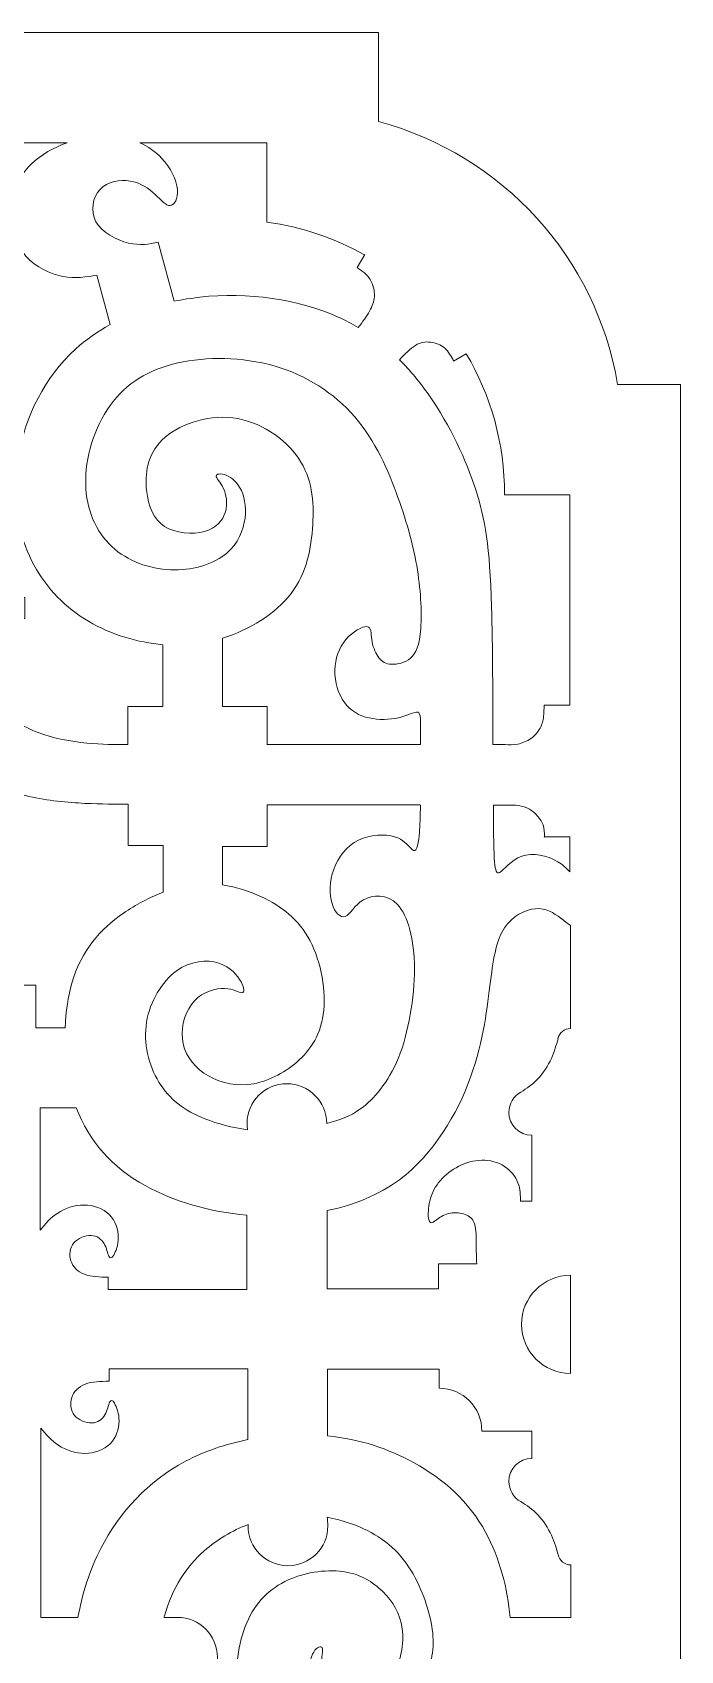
# Model space of a CAD drawing. Header units: centimetres. Extents: x -9.9 to 31.1, y -6.7 to 14.3.
# Drawn here: x 16.05 to 18.46, y -0.71 to 5.3 of the extents above; entities that cross this region are included whole.
import ezdxf

# ---------------------------------------------------------------- set-up
doc = ezdxf.new("R2010")
doc.units = ezdxf.units.CM
doc.header["$MEASUREMENT"] = 0
doc.layers.add('Layer 1', color=7, linetype='Continuous')

msp = doc.modelspace()

# ---------------------------------------------------------------- linework, layer by layer
at = {"layer": 'Layer 1', "lineweight": 9}
for points, knots in [([(14.488, -5.241), (14.488, -5.241), (11.988, -5.241), (11.988, -5.241), (11.988, -5.241), (11.988, -5.241), (11.988, 3.991), (11.988, 3.991), (11.988, 3.991), (11.988, 3.991), (12.222, 3.991), (12.222, 3.991), (12.222, 3.991), (12.302, 4.462), (12.648, 4.843), (13.11, 4.967), (13.11, 4.967), (13.11, 4.967), (13.11, 5.298), (13.11, 5.298), (13.11, 5.298), (13.11, 5.298), (15.224, 5.298), (15.224, 5.298), (15.224, 5.298), (15.224, 5.298), (17.338, 5.298), (17.338, 5.298), (17.338, 5.298), (17.338, 5.298), (17.338, 4.967), (17.338, 4.967), (17.338, 4.967), (17.8, 4.843), (18.147, 4.461), (18.226, 3.991), (18.226, 3.991), (18.226, 3.991), (18.46, 3.991), (18.46, 3.991), (18.46, 3.991), (18.46, 3.991), (18.46, -5.241), (18.46, -5.241), (18.46, -5.241), (18.46, -5.241), (15.96, -5.241), (15.96, -5.241), (15.96, -5.241), (15.96, -4.978), (15.82, -4.736), (15.592, -4.604), (15.592, -4.604), (15.478, -4.538), (15.351, -4.506), (15.224, -4.506), (15.224, -4.506), (15.097, -4.506), (14.97, -4.539), (14.856, -4.604), (14.856, -4.604), (14.628, -4.735), (14.488, -4.978), (14.488, -5.241)], [0, 0, 0, 0, 0.0588235, 0.0588235, 0.0588235, 0.0588235, 0.1176471, 0.1176471, 0.1176471, 0.1176471, 0.1764706, 0.1764706, 0.1764706, 0.1764706, 0.2352941, 0.2352941, 0.2352941, 0.2352941, 0.2941176, 0.2941176, 0.2941176, 0.2941176, 0.3529412, 0.3529412, 0.3529412, 0.3529412, 0.4117647, 0.4117647, 0.4117647, 0.4117647, 0.4705882, 0.4705882, 0.4705882, 0.4705882, 0.5294118, 0.5294118, 0.5294118, 0.5294118, 0.5882353, 0.5882353, 0.5882353, 0.5882353, 0.6470588, 0.6470588, 0.6470588, 0.6470588, 0.7058824, 0.7058824, 0.7058824, 0.7058824, 0.7647059, 0.7647059, 0.7647059, 0.7647059, 0.8235294, 0.8235294, 0.8235294, 0.8235294, 0.8823529, 0.8823529, 0.8823529, 0.8823529, 1, 1, 1, 1]), ([(15.991, 3.63), (15.991, 3.63), (15.763, 3.63), (15.763, 3.63), (15.763, 3.63), (15.738, 3.553), (15.666, 3.498), (15.58, 3.498), (15.58, 3.498), (15.58, 3.498), (15.58, 3.429), (15.58, 3.429), (15.58, 3.429), (15.58, 3.429), (15.325, 3.429), (15.325, 3.429), (15.325, 3.429), (15.325, 3.429), (15.325, 3.316), (15.325, 3.316), (15.325, 3.316), (15.325, 3.316), (15.633, 3.316), (15.633, 3.316), (15.633, 3.316), (15.633, 3.316), (15.633, 3.246), (15.633, 3.246), (15.633, 3.246), (15.633, 3.246), (15.84, 3.246), (15.84, 3.246), (15.84, 3.246), (15.84, 3.246), (15.84, 3.2), (15.84, 3.2), (15.84, 3.2), (15.84, 3.2), (16.025, 3.2), (16.025, 3.2), (16.025, 3.2), (16.025, 3.2), (16.025, 3.122), (16.025, 3.122), (16.025, 3.122), (15.952, 3.124), (15.878, 3.126), (15.842, 3.092), (15.842, 3.092), (15.806, 3.058), (15.807, 2.989), (15.826, 2.932), (15.826, 2.932), (15.844, 2.875), (15.88, 2.829), (15.923, 2.791), (15.923, 2.791), (15.966, 2.753), (16.016, 2.721), (16.074, 2.699), (16.074, 2.699), (16.132, 2.677), (16.198, 2.665), (16.255, 2.66), (16.255, 2.66), (16.312, 2.654), (16.36, 2.654), (16.407, 2.654), (16.407, 2.654), (16.407, 2.654), (16.407, 2.796), (16.407, 2.796), (16.407, 2.796), (16.407, 2.796), (16.537, 2.796), (16.537, 2.796), (16.537, 2.796), (16.537, 2.796), (16.537, 3.025), (16.537, 3.025), (16.537, 3.025), (16.514, 3.027), (16.491, 3.03), (16.468, 3.035), (16.468, 3.035), (16.372, 3.053), (16.278, 3.093), (16.201, 3.153), (16.201, 3.153), (16.124, 3.213), (16.064, 3.293), (16.027, 3.391), (16.027, 3.391), (15.99, 3.489), (15.977, 3.606), (16.003, 3.738), (16.003, 3.738), (16.029, 3.87), (16.096, 4.016), (16.214, 4.123), (16.214, 4.123), (16.252, 4.157), (16.295, 4.187), (16.342, 4.213), (16.342, 4.213), (16.342, 4.213), (16.293, 4.397), (16.293, 4.397), (16.293, 4.397), (16.253, 4.39), (16.213, 4.383), (16.166, 4.392), (16.166, 4.392), (16.119, 4.401), (16.067, 4.425), (16.029, 4.467), (16.029, 4.467), (15.991, 4.51), (15.969, 4.571), (15.971, 4.634), (15.971, 4.634), (15.973, 4.697), (16, 4.761), (16.049, 4.809), (16.049, 4.809), (16.085, 4.844), (16.134, 4.871), (16.182, 4.888), (16.182, 4.888), (16.182, 4.888), (15.221, 4.888), (15.221, 4.888), (15.221, 4.888), (15.221, 4.888), (14.26, 4.888), (14.26, 4.888), (14.26, 4.888), (14.309, 4.87), (14.357, 4.844), (14.393, 4.809), (14.393, 4.809), (14.443, 4.761), (14.469, 4.697), (14.471, 4.634), (14.471, 4.634), (14.473, 4.571), (14.451, 4.51), (14.413, 4.467), (14.413, 4.467), (14.375, 4.424), (14.322, 4.4), (14.276, 4.392), (14.276, 4.392), (14.229, 4.383), (14.189, 4.39), (14.149, 4.397), (14.149, 4.397), (14.149, 4.397), (14.1, 4.213), (14.1, 4.213), (14.1, 4.213), (14.147, 4.187), (14.19, 4.157), (14.228, 4.123), (14.228, 4.123), (14.346, 4.016), (14.412, 3.87), (14.439, 3.738), (14.439, 3.738), (14.465, 3.606), (14.452, 3.489), (14.415, 3.391), (14.415, 3.391), (14.378, 3.292), (14.318, 3.212), (14.241, 3.153), (14.241, 3.153), (14.164, 3.093), (14.07, 3.054), (13.974, 3.035), (13.974, 3.035), (13.951, 3.031), (13.928, 3.027), (13.905, 3.025), (13.905, 3.025), (13.905, 3.025), (13.905, 2.796), (13.905, 2.796), (13.905, 2.796), (13.905, 2.796), (14.035, 2.796), (14.035, 2.796), (14.035, 2.796), (14.035, 2.796), (14.035, 2.654), (14.035, 2.654), (14.035, 2.654), (14.083, 2.654), (14.131, 2.654), (14.187, 2.66), (14.187, 2.66), (14.244, 2.666), (14.31, 2.678), (14.368, 2.699), (14.368, 2.699), (14.426, 2.721), (14.476, 2.752), (14.519, 2.791), (14.519, 2.791), (14.562, 2.829), (14.598, 2.875), (14.616, 2.932), (14.616, 2.932), (14.634, 2.989), (14.636, 3.058), (14.6, 3.092), (14.6, 3.092), (14.564, 3.126), (14.491, 3.124), (14.417, 3.122), (14.417, 3.122), (14.417, 3.122), (14.417, 3.2), (14.417, 3.2), (14.417, 3.2), (14.417, 3.2), (14.602, 3.2), (14.602, 3.2), (14.602, 3.2), (14.602, 3.2), (14.602, 3.246), (14.602, 3.246), (14.602, 3.246), (14.602, 3.246), (14.809, 3.246), (14.809, 3.246), (14.809, 3.246), (14.809, 3.246), (14.809, 3.316), (14.809, 3.316), (14.809, 3.316), (14.809, 3.316), (15.117, 3.316), (15.117, 3.316), (15.117, 3.316), (15.117, 3.316), (15.117, 3.429), (15.117, 3.429), (15.117, 3.429), (15.117, 3.429), (14.862, 3.429), (14.862, 3.429), (14.862, 3.429), (14.862, 3.429), (14.862, 3.498), (14.862, 3.498), (14.862, 3.498), (14.777, 3.498), (14.705, 3.553), (14.679, 3.63), (14.679, 3.63), (14.679, 3.63), (14.451, 3.63), (14.451, 3.63)], [0, 0, 0, 0, 0.0149254, 0.0149254, 0.0149254, 0.0149254, 0.0298507, 0.0298507, 0.0298507, 0.0298507, 0.0447761, 0.0447761, 0.0447761, 0.0447761, 0.0597015, 0.0597015, 0.0597015, 0.0597015, 0.0746269, 0.0746269, 0.0746269, 0.0746269, 0.0895522, 0.0895522, 0.0895522, 0.0895522, 0.1044776, 0.1044776, 0.1044776, 0.1044776, 0.119403, 0.119403, 0.119403, 0.119403, 0.1343284, 0.1343284, 0.1343284, 0.1343284, 0.1492537, 0.1492537, 0.1492537, 0.1492537, 0.1641791, 0.1641791, 0.1641791, 0.1641791, 0.1791045, 0.1791045, 0.1791045, 0.1791045, 0.1940299, 0.1940299, 0.1940299, 0.1940299, 0.2089552, 0.2089552, 0.2089552, 0.2089552, 0.2238806, 0.2238806, 0.2238806, 0.2238806, 0.238806, 0.238806, 0.238806, 0.238806, 0.2537313, 0.2537313, 0.2537313, 0.2537313, 0.2686567, 0.2686567, 0.2686567, 0.2686567, 0.2835821, 0.2835821, 0.2835821, 0.2835821, 0.2985075, 0.2985075, 0.2985075, 0.2985075, 0.3134328, 0.3134328, 0.3134328, 0.3134328, 0.3283582, 0.3283582, 0.3283582, 0.3283582, 0.3432836, 0.3432836, 0.3432836, 0.3432836, 0.358209, 0.358209, 0.358209, 0.358209, 0.3731343, 0.3731343, 0.3731343, 0.3731343, 0.3880597, 0.3880597, 0.3880597, 0.3880597, 0.4029851, 0.4029851, 0.4029851, 0.4029851, 0.4179104, 0.4179104, 0.4179104, 0.4179104, 0.4328358, 0.4328358, 0.4328358, 0.4328358, 0.4477612, 0.4477612, 0.4477612, 0.4477612, 0.4626866, 0.4626866, 0.4626866, 0.4626866, 0.4776119, 0.4776119, 0.4776119, 0.4776119, 0.4925373, 0.4925373, 0.4925373, 0.4925373, 0.5074627, 0.5074627, 0.5074627, 0.5074627, 0.5223881, 0.5223881, 0.5223881, 0.5223881, 0.5373134, 0.5373134, 0.5373134, 0.5373134, 0.5522388, 0.5522388, 0.5522388, 0.5522388, 0.5671642, 0.5671642, 0.5671642, 0.5671642, 0.5820896, 0.5820896, 0.5820896, 0.5820896, 0.5970149, 0.5970149, 0.5970149, 0.5970149, 0.6119403, 0.6119403, 0.6119403, 0.6119403, 0.6268657, 0.6268657, 0.6268657, 0.6268657, 0.641791, 0.641791, 0.641791, 0.641791, 0.6567164, 0.6567164, 0.6567164, 0.6567164, 0.6716418, 0.6716418, 0.6716418, 0.6716418, 0.6865672, 0.6865672, 0.6865672, 0.6865672, 0.7014925, 0.7014925, 0.7014925, 0.7014925, 0.7164179, 0.7164179, 0.7164179, 0.7164179, 0.7313433, 0.7313433, 0.7313433, 0.7313433, 0.7462687, 0.7462687, 0.7462687, 0.7462687, 0.761194, 0.761194, 0.761194, 0.761194, 0.7761194, 0.7761194, 0.7761194, 0.7761194, 0.7910448, 0.7910448, 0.7910448, 0.7910448, 0.8059701, 0.8059701, 0.8059701, 0.8059701, 0.8208955, 0.8208955, 0.8208955, 0.8208955, 0.8358209, 0.8358209, 0.8358209, 0.8358209, 0.8507463, 0.8507463, 0.8507463, 0.8507463, 0.8656716, 0.8656716, 0.8656716, 0.8656716, 0.880597, 0.880597, 0.880597, 0.880597, 0.8955224, 0.8955224, 0.8955224, 0.8955224, 0.9104478, 0.9104478, 0.9104478, 0.9104478, 0.9253731, 0.9253731, 0.9253731, 0.9253731, 0.9402985, 0.9402985, 0.9402985, 0.9402985, 0.9552239, 0.9552239, 0.9552239, 0.9552239, 0.9701493, 0.9701493, 0.9701493, 0.9701493, 1, 1, 1, 1]), ([(17.287, 4.473), (17.287, 4.473), (17.259, 4.425), (17.259, 4.425), (17.259, 4.425), (17.277, 4.413), (17.296, 4.4), (17.307, 4.381), (17.307, 4.381), (17.319, 4.362), (17.324, 4.338), (17.323, 4.318), (17.323, 4.318), (17.322, 4.298), (17.316, 4.282), (17.305, 4.263), (17.305, 4.263), (17.294, 4.244), (17.279, 4.223), (17.263, 4.202), (17.263, 4.202), (17.24, 4.216), (17.215, 4.229), (17.189, 4.241), (17.189, 4.241), (17.042, 4.307), (16.853, 4.335), (16.675, 4.315), (16.675, 4.315), (16.643, 4.311), (16.61, 4.306), (16.579, 4.3), (16.579, 4.3), (16.579, 4.3), (16.52, 4.519), (16.52, 4.519), (16.52, 4.519), (16.487, 4.512), (16.454, 4.506), (16.41, 4.516), (16.41, 4.516), (16.366, 4.527), (16.311, 4.555), (16.289, 4.595), (16.289, 4.595), (16.267, 4.635), (16.277, 4.686), (16.305, 4.715), (16.305, 4.715), (16.333, 4.745), (16.378, 4.753), (16.416, 4.746), (16.416, 4.746), (16.454, 4.74), (16.485, 4.719), (16.508, 4.697), (16.508, 4.697), (16.532, 4.676), (16.548, 4.654), (16.564, 4.655), (16.564, 4.655), (16.58, 4.656), (16.595, 4.68), (16.592, 4.715), (16.592, 4.715), (16.589, 4.75), (16.566, 4.795), (16.533, 4.831), (16.533, 4.831), (16.511, 4.855), (16.483, 4.874), (16.452, 4.888), (16.452, 4.888), (16.452, 4.888), (16.924, 4.888), (16.924, 4.888), (16.924, 4.888), (16.924, 4.888), (16.924, 4.594), (16.924, 4.594), (16.924, 4.594), (17.055, 4.576), (17.177, 4.533), (17.286, 4.472), (17.286, 4.472), (17.286, 4.472), (17.287, 4.473), (17.287, 4.473)], [0, 0, 0, 0, 0.0434783, 0.0434783, 0.0434783, 0.0434783, 0.0869565, 0.0869565, 0.0869565, 0.0869565, 0.1304348, 0.1304348, 0.1304348, 0.1304348, 0.173913, 0.173913, 0.173913, 0.173913, 0.2173913, 0.2173913, 0.2173913, 0.2173913, 0.2608696, 0.2608696, 0.2608696, 0.2608696, 0.3043478, 0.3043478, 0.3043478, 0.3043478, 0.3478261, 0.3478261, 0.3478261, 0.3478261, 0.3913043, 0.3913043, 0.3913043, 0.3913043, 0.4347826, 0.4347826, 0.4347826, 0.4347826, 0.4782609, 0.4782609, 0.4782609, 0.4782609, 0.5217391, 0.5217391, 0.5217391, 0.5217391, 0.5652174, 0.5652174, 0.5652174, 0.5652174, 0.6086957, 0.6086957, 0.6086957, 0.6086957, 0.6521739, 0.6521739, 0.6521739, 0.6521739, 0.6956522, 0.6956522, 0.6956522, 0.6956522, 0.7391304, 0.7391304, 0.7391304, 0.7391304, 0.7826087, 0.7826087, 0.7826087, 0.7826087, 0.826087, 0.826087, 0.826087, 0.826087, 0.8695652, 0.8695652, 0.8695652, 0.8695652, 0.9130435, 0.9130435, 0.9130435, 0.9130435, 1, 1, 1, 1]), ([(18.048, 3.581), (18.048, 3.581), (18.048, 2.801), (18.048, 2.801), (18.048, 2.801), (18.048, 2.801), (17.953, 2.801), (17.953, 2.801), (17.953, 2.801), (17.953, 2.787), (17.952, 2.772), (17.951, 2.758), (17.951, 2.758), (17.949, 2.744), (17.946, 2.729), (17.938, 2.715), (17.938, 2.715), (17.93, 2.701), (17.919, 2.687), (17.904, 2.677), (17.904, 2.677), (17.889, 2.667), (17.872, 2.659), (17.855, 2.656), (17.855, 2.656), (17.839, 2.653), (17.823, 2.653), (17.808, 2.654), (17.808, 2.654), (17.808, 2.654), (17.763, 2.654), (17.763, 2.654), (17.763, 2.654), (17.763, 2.827), (17.762, 3.022), (17.758, 3.165), (17.758, 3.165), (17.751, 3.393), (17.735, 3.49), (17.699, 3.6), (17.699, 3.6), (17.663, 3.711), (17.606, 3.836), (17.525, 3.952), (17.525, 3.952), (17.493, 3.998), (17.457, 4.042), (17.416, 4.083), (17.416, 4.083), (17.436, 4.103), (17.456, 4.124), (17.475, 4.136), (17.475, 4.136), (17.494, 4.148), (17.512, 4.15), (17.531, 4.148), (17.531, 4.148), (17.55, 4.146), (17.57, 4.138), (17.584, 4.126), (17.584, 4.126), (17.598, 4.113), (17.608, 4.096), (17.617, 4.078), (17.617, 4.078), (17.617, 4.078), (17.664, 4.105), (17.664, 4.105), (17.664, 4.105), (17.755, 3.951), (17.807, 3.772), (17.806, 3.581), (17.806, 3.581), (17.806, 3.581), (18.049, 3.581), (18.049, 3.581), (18.049, 3.581), (18.049, 3.581), (18.048, 3.581), (18.048, 3.581)], [0, 0, 0, 0, 0.047619, 0.047619, 0.047619, 0.047619, 0.0952381, 0.0952381, 0.0952381, 0.0952381, 0.1428571, 0.1428571, 0.1428571, 0.1428571, 0.1904762, 0.1904762, 0.1904762, 0.1904762, 0.2380952, 0.2380952, 0.2380952, 0.2380952, 0.2857143, 0.2857143, 0.2857143, 0.2857143, 0.3333333, 0.3333333, 0.3333333, 0.3333333, 0.3809524, 0.3809524, 0.3809524, 0.3809524, 0.4285714, 0.4285714, 0.4285714, 0.4285714, 0.4761905, 0.4761905, 0.4761905, 0.4761905, 0.5238095, 0.5238095, 0.5238095, 0.5238095, 0.5714286, 0.5714286, 0.5714286, 0.5714286, 0.6190476, 0.6190476, 0.6190476, 0.6190476, 0.6666667, 0.6666667, 0.6666667, 0.6666667, 0.7142857, 0.7142857, 0.7142857, 0.7142857, 0.7619048, 0.7619048, 0.7619048, 0.7619048, 0.8095238, 0.8095238, 0.8095238, 0.8095238, 0.8571429, 0.8571429, 0.8571429, 0.8571429, 0.9047619, 0.9047619, 0.9047619, 0.9047619, 1, 1, 1, 1]), ([(16.925, 2.654), (16.925, 2.654), (16.925, 2.796), (16.925, 2.796), (16.925, 2.796), (16.925, 2.796), (16.759, 2.796), (16.759, 2.796), (16.759, 2.796), (16.759, 2.796), (16.759, 3.049), (16.759, 3.049), (16.759, 3.049), (16.858, 3.08), (16.956, 3.139), (17.014, 3.215), (17.014, 3.215), (17.072, 3.291), (17.089, 3.383), (17.094, 3.471), (17.094, 3.471), (17.099, 3.559), (17.092, 3.643), (17.041, 3.717), (17.041, 3.717), (16.991, 3.791), (16.897, 3.855), (16.797, 3.867), (16.797, 3.867), (16.697, 3.879), (16.591, 3.84), (16.535, 3.785), (16.535, 3.785), (16.478, 3.73), (16.471, 3.658), (16.477, 3.598), (16.477, 3.598), (16.483, 3.538), (16.503, 3.49), (16.544, 3.464), (16.544, 3.464), (16.585, 3.438), (16.648, 3.433), (16.692, 3.445), (16.692, 3.445), (16.736, 3.457), (16.76, 3.487), (16.77, 3.518), (16.77, 3.518), (16.779, 3.549), (16.773, 3.583), (16.762, 3.606), (16.762, 3.606), (16.751, 3.629), (16.735, 3.643), (16.735, 3.651), (16.735, 3.651), (16.736, 3.659), (16.753, 3.662), (16.773, 3.654), (16.773, 3.654), (16.793, 3.646), (16.815, 3.627), (16.829, 3.597), (16.829, 3.597), (16.843, 3.566), (16.849, 3.523), (16.84, 3.478), (16.84, 3.478), (16.831, 3.432), (16.806, 3.384), (16.756, 3.351), (16.756, 3.351), (16.706, 3.317), (16.629, 3.297), (16.551, 3.304), (16.551, 3.304), (16.473, 3.31), (16.393, 3.342), (16.337, 3.4), (16.337, 3.4), (16.281, 3.458), (16.249, 3.542), (16.251, 3.639), (16.251, 3.639), (16.253, 3.737), (16.29, 3.849), (16.353, 3.928), (16.353, 3.928), (16.415, 4.007), (16.503, 4.054), (16.613, 4.075), (16.613, 4.075), (16.723, 4.096), (16.856, 4.091), (16.973, 4.053), (16.973, 4.053), (17.09, 4.015), (17.191, 3.945), (17.264, 3.854), (17.264, 3.854), (17.337, 3.763), (17.383, 3.651), (17.417, 3.553), (17.417, 3.553), (17.451, 3.455), (17.473, 3.371), (17.485, 3.287), (17.485, 3.287), (17.497, 3.203), (17.5, 3.118), (17.493, 3.063), (17.493, 3.063), (17.486, 3.008), (17.471, 2.984), (17.449, 2.969), (17.449, 2.969), (17.427, 2.955), (17.399, 2.95), (17.379, 2.953), (17.379, 2.953), (17.359, 2.956), (17.346, 2.966), (17.336, 2.982), (17.336, 2.982), (17.325, 2.998), (17.316, 3.021), (17.313, 3.044), (17.313, 3.044), (17.31, 3.067), (17.312, 3.091), (17.295, 3.092), (17.295, 3.092), (17.278, 3.094), (17.243, 3.074), (17.217, 3.044), (17.217, 3.044), (17.192, 3.014), (17.177, 2.973), (17.176, 2.93), (17.176, 2.93), (17.175, 2.887), (17.189, 2.841), (17.212, 2.81), (17.212, 2.81), (17.235, 2.779), (17.267, 2.761), (17.303, 2.753), (17.303, 2.753), (17.339, 2.745), (17.38, 2.746), (17.413, 2.754), (17.413, 2.754), (17.446, 2.762), (17.472, 2.777), (17.484, 2.774), (17.484, 2.774), (17.496, 2.771), (17.495, 2.75), (17.494, 2.659), (17.494, 2.659), (17.494, 2.657), (17.494, 2.656), (17.494, 2.654), (17.494, 2.654), (17.494, 2.654), (16.924, 2.654), (16.924, 2.654), (16.924, 2.654), (16.924, 2.654), (16.925, 2.654), (16.925, 2.654)], [0, 0, 0, 0, 0.0227273, 0.0227273, 0.0227273, 0.0227273, 0.0454545, 0.0454545, 0.0454545, 0.0454545, 0.0681818, 0.0681818, 0.0681818, 0.0681818, 0.0909091, 0.0909091, 0.0909091, 0.0909091, 0.1136364, 0.1136364, 0.1136364, 0.1136364, 0.1363636, 0.1363636, 0.1363636, 0.1363636, 0.1590909, 0.1590909, 0.1590909, 0.1590909, 0.1818182, 0.1818182, 0.1818182, 0.1818182, 0.2045455, 0.2045455, 0.2045455, 0.2045455, 0.2272727, 0.2272727, 0.2272727, 0.2272727, 0.25, 0.25, 0.25, 0.25, 0.2727273, 0.2727273, 0.2727273, 0.2727273, 0.2954545, 0.2954545, 0.2954545, 0.2954545, 0.3181818, 0.3181818, 0.3181818, 0.3181818, 0.3409091, 0.3409091, 0.3409091, 0.3409091, 0.3636364, 0.3636364, 0.3636364, 0.3636364, 0.3863636, 0.3863636, 0.3863636, 0.3863636, 0.4090909, 0.4090909, 0.4090909, 0.4090909, 0.4318182, 0.4318182, 0.4318182, 0.4318182, 0.4545455, 0.4545455, 0.4545455, 0.4545455, 0.4772727, 0.4772727, 0.4772727, 0.4772727, 0.5, 0.5, 0.5, 0.5, 0.5227273, 0.5227273, 0.5227273, 0.5227273, 0.5454545, 0.5454545, 0.5454545, 0.5454545, 0.5681818, 0.5681818, 0.5681818, 0.5681818, 0.5909091, 0.5909091, 0.5909091, 0.5909091, 0.6136364, 0.6136364, 0.6136364, 0.6136364, 0.6363636, 0.6363636, 0.6363636, 0.6363636, 0.6590909, 0.6590909, 0.6590909, 0.6590909, 0.6818182, 0.6818182, 0.6818182, 0.6818182, 0.7045455, 0.7045455, 0.7045455, 0.7045455, 0.7272727, 0.7272727, 0.7272727, 0.7272727, 0.75, 0.75, 0.75, 0.75, 0.7727273, 0.7727273, 0.7727273, 0.7727273, 0.7954545, 0.7954545, 0.7954545, 0.7954545, 0.8181818, 0.8181818, 0.8181818, 0.8181818, 0.8409091, 0.8409091, 0.8409091, 0.8409091, 0.8636364, 0.8636364, 0.8636364, 0.8636364, 0.8863636, 0.8863636, 0.8863636, 0.8863636, 0.9090909, 0.9090909, 0.9090909, 0.9090909, 0.9318182, 0.9318182, 0.9318182, 0.9318182, 0.9545455, 0.9545455, 0.9545455, 0.9545455, 1, 1, 1, 1]), ([(16.539, 2.105), (16.539, 2.105), (16.539, 2.279), (16.539, 2.279), (16.539, 2.279), (16.539, 2.279), (16.409, 2.279), (16.409, 2.279), (16.409, 2.279), (16.409, 2.279), (16.409, 2.433), (16.409, 2.433), (16.409, 2.433), (16.36, 2.433), (16.311, 2.433), (16.248, 2.436), (16.248, 2.436), (16.185, 2.439), (16.109, 2.446), (16.04, 2.462), (16.04, 2.462), (15.971, 2.478), (15.91, 2.502), (15.852, 2.54), (15.852, 2.54), (15.794, 2.578), (15.738, 2.628), (15.699, 2.679), (15.699, 2.679), (15.66, 2.73), (15.638, 2.782), (15.627, 2.824), (15.627, 2.824), (15.617, 2.866), (15.618, 2.899), (15.62, 2.931), (15.62, 2.931), (15.62, 2.931), (15.522, 2.931), (15.522, 2.931), (15.522, 2.931), (15.522, 2.981), (15.481, 3.022), (15.431, 3.022), (15.431, 3.022), (15.381, 3.022), (15.34, 2.981), (15.34, 2.931), (15.34, 2.931), (15.34, 2.881), (15.381, 2.84), (15.431, 2.84), (15.431, 2.84), (15.431, 2.84), (15.52, 2.84), (15.52, 2.84), (15.52, 2.84), (15.52, 2.84), (15.52, 2.738), (15.52, 2.738), (15.52, 2.738), (15.598, 2.738), (15.66, 2.675), (15.66, 2.598), (15.66, 2.598), (15.66, 2.52), (15.597, 2.458), (15.52, 2.458), (15.52, 2.458), (15.52, 2.458), (15.52, 2.375), (15.52, 2.375), (15.52, 2.375), (15.508, 2.378), (15.496, 2.379), (15.484, 2.379), (15.484, 2.379), (15.392, 2.379), (15.318, 2.305), (15.318, 2.213), (15.318, 2.213), (15.318, 2.121), (15.392, 2.047), (15.484, 2.047), (15.484, 2.047), (15.576, 2.047), (15.65, 2.121), (15.65, 2.213), (15.65, 2.213), (15.65, 2.213), (15.746, 2.213), (15.746, 2.213), (15.746, 2.213), (15.746, 2.213), (15.746, 1.972), (15.746, 1.972), (15.746, 1.972), (15.862, 1.972), (15.957, 1.878), (15.957, 1.761), (15.957, 1.761), (15.957, 1.761), (16.066, 1.761), (16.066, 1.761), (16.066, 1.761), (16.066, 1.761), (16.066, 1.603), (16.066, 1.603), (16.066, 1.603), (16.066, 1.603), (16.175, 1.603), (16.175, 1.603), (16.175, 1.603), (16.177, 1.663), (16.186, 1.72), (16.2, 1.769), (16.2, 1.769), (16.235, 1.892), (16.306, 1.969), (16.391, 2.028), (16.391, 2.028), (16.437, 2.06), (16.488, 2.087), (16.539, 2.106), (16.539, 2.106), (16.539, 2.106), (16.539, 2.104), (16.539, 2.105)], [0, 0, 0, 0, 0.030303, 0.030303, 0.030303, 0.030303, 0.0606061, 0.0606061, 0.0606061, 0.0606061, 0.0909091, 0.0909091, 0.0909091, 0.0909091, 0.1212121, 0.1212121, 0.1212121, 0.1212121, 0.1515152, 0.1515152, 0.1515152, 0.1515152, 0.1818182, 0.1818182, 0.1818182, 0.1818182, 0.2121212, 0.2121212, 0.2121212, 0.2121212, 0.2424242, 0.2424242, 0.2424242, 0.2424242, 0.2727273, 0.2727273, 0.2727273, 0.2727273, 0.3030303, 0.3030303, 0.3030303, 0.3030303, 0.3333333, 0.3333333, 0.3333333, 0.3333333, 0.3636364, 0.3636364, 0.3636364, 0.3636364, 0.3939394, 0.3939394, 0.3939394, 0.3939394, 0.4242424, 0.4242424, 0.4242424, 0.4242424, 0.4545455, 0.4545455, 0.4545455, 0.4545455, 0.4848485, 0.4848485, 0.4848485, 0.4848485, 0.5151515, 0.5151515, 0.5151515, 0.5151515, 0.5454545, 0.5454545, 0.5454545, 0.5454545, 0.5757576, 0.5757576, 0.5757576, 0.5757576, 0.6060606, 0.6060606, 0.6060606, 0.6060606, 0.6363636, 0.6363636, 0.6363636, 0.6363636, 0.6666667, 0.6666667, 0.6666667, 0.6666667, 0.6969697, 0.6969697, 0.6969697, 0.6969697, 0.7272727, 0.7272727, 0.7272727, 0.7272727, 0.7575758, 0.7575758, 0.7575758, 0.7575758, 0.7878788, 0.7878788, 0.7878788, 0.7878788, 0.8181818, 0.8181818, 0.8181818, 0.8181818, 0.8484848, 0.8484848, 0.8484848, 0.8484848, 0.8787879, 0.8787879, 0.8787879, 0.8787879, 0.9090909, 0.9090909, 0.9090909, 0.9090909, 0.9393939, 0.9393939, 0.9393939, 0.9393939, 1, 1, 1, 1]), ([(17.492, 2.43), (17.492, 2.43), (16.925, 2.43), (16.925, 2.43), (16.925, 2.43), (16.925, 2.43), (16.925, 2.276), (16.925, 2.276), (16.925, 2.276), (16.925, 2.276), (16.759, 2.276), (16.759, 2.276), (16.759, 2.276), (16.759, 2.276), (16.759, 2.133), (16.759, 2.133), (16.759, 2.133), (16.81, 2.126), (16.859, 2.11), (16.904, 2.089), (16.904, 2.089), (16.977, 2.055), (17.042, 2.006), (17.084, 1.926), (17.084, 1.926), (17.126, 1.846), (17.145, 1.736), (17.133, 1.652), (17.133, 1.652), (17.121, 1.568), (17.078, 1.511), (17.026, 1.468), (17.026, 1.468), (16.974, 1.426), (16.913, 1.398), (16.853, 1.392), (16.853, 1.392), (16.793, 1.387), (16.735, 1.404), (16.69, 1.435), (16.69, 1.435), (16.646, 1.466), (16.615, 1.511), (16.61, 1.562), (16.61, 1.562), (16.604, 1.612), (16.623, 1.669), (16.655, 1.703), (16.655, 1.703), (16.687, 1.737), (16.734, 1.75), (16.767, 1.749), (16.767, 1.749), (16.8, 1.748), (16.821, 1.732), (16.831, 1.733), (16.831, 1.733), (16.841, 1.733), (16.841, 1.749), (16.828, 1.773), (16.828, 1.773), (16.815, 1.797), (16.789, 1.829), (16.745, 1.843), (16.745, 1.843), (16.701, 1.857), (16.64, 1.852), (16.587, 1.813), (16.587, 1.813), (16.534, 1.774), (16.49, 1.702), (16.477, 1.624), (16.477, 1.624), (16.465, 1.546), (16.484, 1.464), (16.523, 1.401), (16.523, 1.401), (16.561, 1.338), (16.618, 1.295), (16.693, 1.265), (16.693, 1.265), (16.741, 1.246), (16.797, 1.232), (16.852, 1.224), (16.852, 1.224), (16.851, 1.231), (16.85, 1.239), (16.85, 1.247), (16.85, 1.247), (16.85, 1.329), (16.916, 1.395), (16.998, 1.395), (16.998, 1.395), (17.079, 1.395), (17.146, 1.329), (17.146, 1.248), (17.146, 1.248), (17.192, 1.26), (17.23, 1.271), (17.273, 1.303), (17.273, 1.303), (17.32, 1.338), (17.374, 1.397), (17.412, 1.491), (17.412, 1.491), (17.45, 1.585), (17.472, 1.715), (17.472, 1.823), (17.472, 1.823), (17.471, 1.931), (17.448, 2.019), (17.409, 2.06), (17.409, 2.06), (17.37, 2.102), (17.316, 2.097), (17.282, 2.078), (17.282, 2.078), (17.248, 2.058), (17.233, 2.023), (17.215, 2.016), (17.215, 2.016), (17.197, 2.009), (17.176, 2.03), (17.166, 2.064), (17.166, 2.064), (17.156, 2.098), (17.156, 2.147), (17.172, 2.191), (17.172, 2.191), (17.188, 2.236), (17.22, 2.278), (17.264, 2.299), (17.264, 2.299), (17.308, 2.321), (17.363, 2.322), (17.398, 2.312), (17.398, 2.312), (17.432, 2.302), (17.446, 2.281), (17.459, 2.268), (17.459, 2.268), (17.472, 2.255), (17.484, 2.25), (17.49, 2.328), (17.49, 2.328), (17.492, 2.354), (17.493, 2.39), (17.494, 2.429), (17.494, 2.429), (17.494, 2.429), (17.492, 2.43), (17.492, 2.43)], [0, 0, 0, 0, 0.025641, 0.025641, 0.025641, 0.025641, 0.0512821, 0.0512821, 0.0512821, 0.0512821, 0.0769231, 0.0769231, 0.0769231, 0.0769231, 0.1025641, 0.1025641, 0.1025641, 0.1025641, 0.1282051, 0.1282051, 0.1282051, 0.1282051, 0.1538462, 0.1538462, 0.1538462, 0.1538462, 0.1794872, 0.1794872, 0.1794872, 0.1794872, 0.2051282, 0.2051282, 0.2051282, 0.2051282, 0.2307692, 0.2307692, 0.2307692, 0.2307692, 0.2564103, 0.2564103, 0.2564103, 0.2564103, 0.2820513, 0.2820513, 0.2820513, 0.2820513, 0.3076923, 0.3076923, 0.3076923, 0.3076923, 0.3333333, 0.3333333, 0.3333333, 0.3333333, 0.3589744, 0.3589744, 0.3589744, 0.3589744, 0.3846154, 0.3846154, 0.3846154, 0.3846154, 0.4102564, 0.4102564, 0.4102564, 0.4102564, 0.4358974, 0.4358974, 0.4358974, 0.4358974, 0.4615385, 0.4615385, 0.4615385, 0.4615385, 0.4871795, 0.4871795, 0.4871795, 0.4871795, 0.5128205, 0.5128205, 0.5128205, 0.5128205, 0.5384615, 0.5384615, 0.5384615, 0.5384615, 0.5641026, 0.5641026, 0.5641026, 0.5641026, 0.5897436, 0.5897436, 0.5897436, 0.5897436, 0.6153846, 0.6153846, 0.6153846, 0.6153846, 0.6410256, 0.6410256, 0.6410256, 0.6410256, 0.6666667, 0.6666667, 0.6666667, 0.6666667, 0.6923077, 0.6923077, 0.6923077, 0.6923077, 0.7179487, 0.7179487, 0.7179487, 0.7179487, 0.7435897, 0.7435897, 0.7435897, 0.7435897, 0.7692308, 0.7692308, 0.7692308, 0.7692308, 0.7948718, 0.7948718, 0.7948718, 0.7948718, 0.8205128, 0.8205128, 0.8205128, 0.8205128, 0.8461538, 0.8461538, 0.8461538, 0.8461538, 0.8717949, 0.8717949, 0.8717949, 0.8717949, 0.8974359, 0.8974359, 0.8974359, 0.8974359, 0.9230769, 0.9230769, 0.9230769, 0.9230769, 0.9487179, 0.9487179, 0.9487179, 0.9487179, 1, 1, 1, 1]), ([(17.953, 2.312), (17.953, 2.312), (18.048, 2.312), (18.048, 2.312), (18.048, 2.312), (18.048, 2.312), (18.048, 2.182), (18.048, 2.182), (18.048, 2.182), (18.036, 2.196), (18.021, 2.209), (18.004, 2.219), (18.004, 2.219), (17.964, 2.243), (17.91, 2.254), (17.87, 2.24), (17.87, 2.24), (17.83, 2.226), (17.803, 2.187), (17.787, 2.179), (17.787, 2.179), (17.771, 2.171), (17.766, 2.193), (17.765, 2.384), (17.765, 2.384), (17.765, 2.398), (17.765, 2.413), (17.765, 2.429), (17.765, 2.429), (17.765, 2.429), (17.82, 2.429), (17.82, 2.429), (17.82, 2.429), (17.828, 2.43), (17.836, 2.43), (17.848, 2.429), (17.848, 2.429), (17.86, 2.428), (17.876, 2.425), (17.889, 2.419), (17.889, 2.419), (17.902, 2.413), (17.913, 2.405), (17.924, 2.394), (17.924, 2.394), (17.934, 2.383), (17.944, 2.37), (17.949, 2.356), (17.949, 2.356), (17.954, 2.342), (17.954, 2.326), (17.954, 2.311), (17.954, 2.311), (17.954, 2.311), (17.953, 2.312), (17.953, 2.312)], [0, 0, 0, 0, 0.0666667, 0.0666667, 0.0666667, 0.0666667, 0.1333333, 0.1333333, 0.1333333, 0.1333333, 0.2, 0.2, 0.2, 0.2, 0.2666667, 0.2666667, 0.2666667, 0.2666667, 0.3333333, 0.3333333, 0.3333333, 0.3333333, 0.4, 0.4, 0.4, 0.4, 0.4666667, 0.4666667, 0.4666667, 0.4666667, 0.5333333, 0.5333333, 0.5333333, 0.5333333, 0.6, 0.6, 0.6, 0.6, 0.6666667, 0.6666667, 0.6666667, 0.6666667, 0.7333333, 0.7333333, 0.7333333, 0.7333333, 0.8, 0.8, 0.8, 0.8, 0.8666667, 0.8666667, 0.8666667, 0.8666667, 1, 1, 1, 1]), ([(18.005, 1.562), (17.998, 1.539), (17.992, 1.515), (17.98, 1.489), (17.98, 1.489), (17.968, 1.463), (17.949, 1.434), (17.93, 1.413), (17.93, 1.413), (17.91, 1.392), (17.889, 1.378), (17.867, 1.364), (17.867, 1.364), (17.84, 1.35), (17.822, 1.321), (17.822, 1.289), (17.822, 1.289), (17.822, 1.242), (17.86, 1.204), (17.907, 1.204), (17.907, 1.204), (17.907, 1.204), (17.907, 0.959), (17.907, 0.959), (17.907, 0.959), (17.907, 0.959), (17.865, 0.959), (17.865, 0.959), (17.865, 0.959), (17.865, 0.981), (17.865, 1.004), (17.856, 1.027), (17.856, 1.027), (17.847, 1.05), (17.83, 1.073), (17.806, 1.088), (17.806, 1.088), (17.782, 1.104), (17.752, 1.112), (17.722, 1.111), (17.722, 1.111), (17.692, 1.111), (17.662, 1.102), (17.636, 1.089), (17.636, 1.089), (17.61, 1.075), (17.586, 1.057), (17.568, 1.036), (17.568, 1.036), (17.55, 1.016), (17.538, 0.993), (17.531, 0.969), (17.531, 0.969), (17.524, 0.945), (17.522, 0.918), (17.523, 0.902), (17.523, 0.902), (17.525, 0.885), (17.53, 0.879), (17.536, 0.879), (17.536, 0.879), (17.542, 0.88), (17.549, 0.888), (17.562, 0.896), (17.562, 0.896), (17.575, 0.905), (17.593, 0.914), (17.612, 0.916), (17.612, 0.916), (17.631, 0.918), (17.651, 0.914), (17.666, 0.907), (17.666, 0.907), (17.681, 0.9), (17.691, 0.89), (17.696, 0.872), (17.696, 0.872), (17.701, 0.854), (17.701, 0.826), (17.701, 0.801), (17.701, 0.801), (17.701, 0.775), (17.702, 0.751), (17.703, 0.727), (17.703, 0.727), (17.703, 0.727), (17.561, 0.727), (17.561, 0.727), (17.561, 0.727), (17.561, 0.727), (17.561, 0.634), (17.561, 0.634), (17.561, 0.634), (17.561, 0.634), (17.147, 0.634), (17.147, 0.634), (17.147, 0.634), (17.147, 0.634), (17.147, 0.924), (17.147, 0.924), (17.147, 0.924), (17.246, 0.944), (17.338, 0.982), (17.416, 1.039), (17.416, 1.039), (17.543, 1.134), (17.631, 1.283), (17.68, 1.42), (17.68, 1.42), (17.73, 1.557), (17.742, 1.683), (17.754, 1.776), (17.754, 1.776), (17.766, 1.87), (17.777, 1.931), (17.806, 1.974), (17.806, 1.974), (17.835, 2.017), (17.882, 2.042), (17.921, 2.045), (17.921, 2.045), (17.959, 2.048), (17.989, 2.029), (18.015, 2.01), (18.015, 2.01), (18.028, 2), (18.04, 1.99), (18.051, 1.982), (18.051, 1.982), (18.051, 1.982), (18.051, 1.6), (18.051, 1.6), (18.051, 1.6), (18.028, 1.6), (18.009, 1.584), (18.004, 1.562), (18.004, 1.562), (18.004, 1.562), (18.005, 1.562), (18.005, 1.562)], [0, 0, 0, 0, 0.0277778, 0.0277778, 0.0277778, 0.0277778, 0.0555556, 0.0555556, 0.0555556, 0.0555556, 0.0833333, 0.0833333, 0.0833333, 0.0833333, 0.1111111, 0.1111111, 0.1111111, 0.1111111, 0.1388889, 0.1388889, 0.1388889, 0.1388889, 0.1666667, 0.1666667, 0.1666667, 0.1666667, 0.1944444, 0.1944444, 0.1944444, 0.1944444, 0.2222222, 0.2222222, 0.2222222, 0.2222222, 0.25, 0.25, 0.25, 0.25, 0.2777778, 0.2777778, 0.2777778, 0.2777778, 0.3055556, 0.3055556, 0.3055556, 0.3055556, 0.3333333, 0.3333333, 0.3333333, 0.3333333, 0.3611111, 0.3611111, 0.3611111, 0.3611111, 0.3888889, 0.3888889, 0.3888889, 0.3888889, 0.4166667, 0.4166667, 0.4166667, 0.4166667, 0.4444444, 0.4444444, 0.4444444, 0.4444444, 0.4722222, 0.4722222, 0.4722222, 0.4722222, 0.5, 0.5, 0.5, 0.5, 0.5277778, 0.5277778, 0.5277778, 0.5277778, 0.5555556, 0.5555556, 0.5555556, 0.5555556, 0.5833333, 0.5833333, 0.5833333, 0.5833333, 0.6111111, 0.6111111, 0.6111111, 0.6111111, 0.6388889, 0.6388889, 0.6388889, 0.6388889, 0.6666667, 0.6666667, 0.6666667, 0.6666667, 0.6944444, 0.6944444, 0.6944444, 0.6944444, 0.7222222, 0.7222222, 0.7222222, 0.7222222, 0.75, 0.75, 0.75, 0.75, 0.7777778, 0.7777778, 0.7777778, 0.7777778, 0.8055556, 0.8055556, 0.8055556, 0.8055556, 0.8333333, 0.8333333, 0.8333333, 0.8333333, 0.8611111, 0.8611111, 0.8611111, 0.8611111, 0.8888889, 0.8888889, 0.8888889, 0.8888889, 0.9166667, 0.9166667, 0.9166667, 0.9166667, 0.9444444, 0.9444444, 0.9444444, 0.9444444, 1, 1, 1, 1]), ([(16.334, 0.677), (16.334, 0.677), (16.334, 0.631), (16.334, 0.631), (16.334, 0.631), (16.334, 0.631), (16.849, 0.631), (16.849, 0.631), (16.849, 0.631), (16.849, 0.631), (16.849, 0.907), (16.849, 0.907), (16.849, 0.907), (16.712, 0.92), (16.578, 0.958), (16.472, 1.017), (16.472, 1.017), (16.349, 1.085), (16.263, 1.182), (16.216, 1.306), (16.216, 1.306), (16.216, 1.306), (16.082, 1.306), (16.082, 1.306), (16.082, 1.306), (16.082, 1.306), (16.082, 0.852), (16.082, 0.852), (16.082, 0.852), (16.101, 0.875), (16.12, 0.898), (16.147, 0.915), (16.147, 0.915), (16.174, 0.933), (16.209, 0.945), (16.245, 0.945), (16.245, 0.945), (16.28, 0.945), (16.316, 0.932), (16.339, 0.909), (16.339, 0.909), (16.362, 0.886), (16.372, 0.854), (16.372, 0.825), (16.372, 0.825), (16.372, 0.796), (16.363, 0.772), (16.355, 0.759), (16.355, 0.759), (16.347, 0.746), (16.341, 0.745), (16.337, 0.755), (16.337, 0.755), (16.332, 0.765), (16.329, 0.786), (16.319, 0.802), (16.319, 0.802), (16.309, 0.819), (16.293, 0.831), (16.271, 0.832), (16.271, 0.832), (16.249, 0.833), (16.222, 0.822), (16.207, 0.804), (16.207, 0.804), (16.192, 0.786), (16.189, 0.76), (16.196, 0.738), (16.196, 0.738), (16.203, 0.716), (16.221, 0.697), (16.246, 0.688), (16.246, 0.688), (16.271, 0.678), (16.303, 0.678), (16.335, 0.677), (16.335, 0.677), (16.335, 0.677), (16.334, 0.677), (16.334, 0.677)], [0, 0, 0, 0, 0.047619, 0.047619, 0.047619, 0.047619, 0.0952381, 0.0952381, 0.0952381, 0.0952381, 0.1428571, 0.1428571, 0.1428571, 0.1428571, 0.1904762, 0.1904762, 0.1904762, 0.1904762, 0.2380952, 0.2380952, 0.2380952, 0.2380952, 0.2857143, 0.2857143, 0.2857143, 0.2857143, 0.3333333, 0.3333333, 0.3333333, 0.3333333, 0.3809524, 0.3809524, 0.3809524, 0.3809524, 0.4285714, 0.4285714, 0.4285714, 0.4285714, 0.4761905, 0.4761905, 0.4761905, 0.4761905, 0.5238095, 0.5238095, 0.5238095, 0.5238095, 0.5714286, 0.5714286, 0.5714286, 0.5714286, 0.6190476, 0.6190476, 0.6190476, 0.6190476, 0.6666667, 0.6666667, 0.6666667, 0.6666667, 0.7142857, 0.7142857, 0.7142857, 0.7142857, 0.7619048, 0.7619048, 0.7619048, 0.7619048, 0.8095238, 0.8095238, 0.8095238, 0.8095238, 0.8571429, 0.8571429, 0.8571429, 0.8571429, 0.9047619, 0.9047619, 0.9047619, 0.9047619, 1, 1, 1, 1]), ([(18.051, 0.32), (17.951, 0.32), (17.869, 0.401), (17.869, 0.502), (17.869, 0.502), (17.869, 0.602), (17.95, 0.684), (18.051, 0.684), (18.051, 0.684), (18.051, 0.684), (18.051, 0.321), (18.051, 0.321), (18.051, 0.321), (18.051, 0.321), (18.051, 0.32), (18.051, 0.32)], [0, 0, 0, 0, 0.2, 0.2, 0.2, 0.2, 0.4, 0.4, 0.4, 0.4, 0.6, 0.6, 0.6, 0.6, 1, 1, 1, 1]), ([(16.085, 0.114), (16.085, 0.114), (16.085, -0.586), (16.085, -0.586), (16.085, -0.586), (16.085, -0.586), (16.222, -0.586), (16.222, -0.586), (16.222, -0.586), (16.239, -0.496), (16.266, -0.41), (16.307, -0.33), (16.307, -0.33), (16.376, -0.196), (16.482, -0.08), (16.622, -0.006), (16.622, -0.006), (16.693, 0.031), (16.772, 0.058), (16.853, 0.074), (16.853, 0.074), (16.853, 0.074), (16.853, 0.337), (16.853, 0.337), (16.853, 0.337), (16.853, 0.337), (16.338, 0.337), (16.338, 0.337), (16.338, 0.337), (16.338, 0.337), (16.338, 0.291), (16.338, 0.291), (16.338, 0.291), (16.306, 0.29), (16.274, 0.29), (16.249, 0.28), (16.249, 0.28), (16.224, 0.27), (16.206, 0.252), (16.199, 0.23), (16.199, 0.23), (16.192, 0.208), (16.195, 0.182), (16.21, 0.164), (16.21, 0.164), (16.225, 0.146), (16.252, 0.135), (16.274, 0.136), (16.274, 0.136), (16.296, 0.137), (16.313, 0.149), (16.322, 0.166), (16.322, 0.166), (16.332, 0.183), (16.335, 0.204), (16.34, 0.213), (16.34, 0.213), (16.345, 0.223), (16.351, 0.222), (16.358, 0.209), (16.358, 0.209), (16.366, 0.196), (16.375, 0.171), (16.375, 0.143), (16.375, 0.143), (16.375, 0.114), (16.365, 0.082), (16.342, 0.059), (16.342, 0.059), (16.319, 0.036), (16.283, 0.023), (16.248, 0.023), (16.248, 0.023), (16.213, 0.023), (16.177, 0.035), (16.15, 0.053), (16.15, 0.053), (16.123, 0.071), (16.104, 0.093), (16.085, 0.116), (16.085, 0.116), (16.085, 0.116), (16.085, 0.114), (16.085, 0.114)], [0, 0, 0, 0, 0.0454545, 0.0454545, 0.0454545, 0.0454545, 0.0909091, 0.0909091, 0.0909091, 0.0909091, 0.1363636, 0.1363636, 0.1363636, 0.1363636, 0.1818182, 0.1818182, 0.1818182, 0.1818182, 0.2272727, 0.2272727, 0.2272727, 0.2272727, 0.2727273, 0.2727273, 0.2727273, 0.2727273, 0.3181818, 0.3181818, 0.3181818, 0.3181818, 0.3636364, 0.3636364, 0.3636364, 0.3636364, 0.4090909, 0.4090909, 0.4090909, 0.4090909, 0.4545455, 0.4545455, 0.4545455, 0.4545455, 0.5, 0.5, 0.5, 0.5, 0.5454545, 0.5454545, 0.5454545, 0.5454545, 0.5909091, 0.5909091, 0.5909091, 0.5909091, 0.6363636, 0.6363636, 0.6363636, 0.6363636, 0.6818182, 0.6818182, 0.6818182, 0.6818182, 0.7272727, 0.7272727, 0.7272727, 0.7272727, 0.7727273, 0.7727273, 0.7727273, 0.7727273, 0.8181818, 0.8181818, 0.8181818, 0.8181818, 0.8636364, 0.8636364, 0.8636364, 0.8636364, 0.9090909, 0.9090909, 0.9090909, 0.9090909, 1, 1, 1, 1]), ([(18.005, -0.353), (18.01, -0.375), (18.029, -0.391), (18.052, -0.391), (18.052, -0.391), (18.052, -0.391), (18.052, -0.586), (18.052, -0.586), (18.052, -0.586), (18.052, -0.586), (17.827, -0.586), (17.827, -0.586), (17.827, -0.586), (17.818, -0.481), (17.788, -0.365), (17.736, -0.27), (17.736, -0.27), (17.674, -0.156), (17.581, -0.073), (17.47, -0.012), (17.47, -0.012), (17.376, 0.04), (17.27, 0.076), (17.149, 0.088), (17.149, 0.088), (17.149, 0.088), (17.149, 0.335), (17.149, 0.335), (17.149, 0.335), (17.149, 0.335), (17.563, 0.335), (17.563, 0.335), (17.563, 0.335), (17.563, 0.335), (17.563, 0.265), (17.563, 0.265), (17.563, 0.265), (17.651, 0.265), (17.722, 0.194), (17.722, 0.106), (17.722, 0.106), (17.722, 0.106), (17.907, 0.106), (17.907, 0.106), (17.907, 0.106), (17.907, 0.106), (17.907, 0.004), (17.907, 0.004), (17.907, 0.004), (17.86, 0.004), (17.822, -0.034), (17.822, -0.081), (17.822, -0.081), (17.822, -0.113), (17.84, -0.142), (17.867, -0.156), (17.867, -0.156), (17.888, -0.17), (17.91, -0.184), (17.93, -0.205), (17.93, -0.205), (17.95, -0.226), (17.968, -0.255), (17.98, -0.281), (17.98, -0.281), (17.992, -0.307), (17.999, -0.331), (18.005, -0.354), (18.005, -0.354), (18.005, -0.354), (18.005, -0.353), (18.005, -0.353)], [0, 0, 0, 0, 0.0526316, 0.0526316, 0.0526316, 0.0526316, 0.1052632, 0.1052632, 0.1052632, 0.1052632, 0.1578947, 0.1578947, 0.1578947, 0.1578947, 0.2105263, 0.2105263, 0.2105263, 0.2105263, 0.2631579, 0.2631579, 0.2631579, 0.2631579, 0.3157895, 0.3157895, 0.3157895, 0.3157895, 0.3684211, 0.3684211, 0.3684211, 0.3684211, 0.4210526, 0.4210526, 0.4210526, 0.4210526, 0.4736842, 0.4736842, 0.4736842, 0.4736842, 0.5263158, 0.5263158, 0.5263158, 0.5263158, 0.5789474, 0.5789474, 0.5789474, 0.5789474, 0.6315789, 0.6315789, 0.6315789, 0.6315789, 0.6842105, 0.6842105, 0.6842105, 0.6842105, 0.7368421, 0.7368421, 0.7368421, 0.7368421, 0.7894737, 0.7894737, 0.7894737, 0.7894737, 0.8421053, 0.8421053, 0.8421053, 0.8421053, 0.8947368, 0.8947368, 0.8947368, 0.8947368, 1, 1, 1, 1]), ([(16.518, -0.882), (16.518, -0.882), (16.592, -0.882), (16.592, -0.882), (16.592, -0.882), (16.674, -0.882), (16.74, -0.816), (16.74, -0.734), (16.74, -0.734), (16.74, -0.652), (16.674, -0.586), (16.592, -0.586), (16.592, -0.586), (16.592, -0.586), (16.542, -0.586), (16.542, -0.586), (16.542, -0.586), (16.543, -0.584), (16.543, -0.582), (16.544, -0.58), (16.544, -0.58), (16.572, -0.475), (16.624, -0.399), (16.691, -0.339), (16.691, -0.339), (16.739, -0.297), (16.794, -0.264), (16.854, -0.241), (16.854, -0.241), (16.854, -0.243), (16.854, -0.244), (16.854, -0.246), (16.854, -0.246), (16.854, -0.328), (16.92, -0.394), (17.002, -0.394), (17.002, -0.394), (17.084, -0.394), (17.15, -0.328), (17.15, -0.246), (17.15, -0.246), (17.15, -0.235), (17.149, -0.225), (17.147, -0.214), (17.147, -0.214), (17.162, -0.217), (17.176, -0.22), (17.191, -0.224), (17.191, -0.224), (17.275, -0.246), (17.354, -0.286), (17.411, -0.348), (17.411, -0.348), (17.468, -0.41), (17.504, -0.492), (17.524, -0.565), (17.524, -0.565), (17.544, -0.638), (17.548, -0.702), (17.528, -0.764), (17.528, -0.764), (17.508, -0.826), (17.463, -0.885), (17.406, -0.918), (17.406, -0.918), (17.35, -0.952), (17.282, -0.96), (17.225, -0.945), (17.225, -0.945), (17.168, -0.93), (17.122, -0.892), (17.1, -0.849), (17.1, -0.849), (17.078, -0.807), (17.08, -0.76), (17.089, -0.732), (17.089, -0.732), (17.099, -0.704), (17.116, -0.695), (17.124, -0.695), (17.124, -0.695), (17.132, -0.696), (17.131, -0.706), (17.129, -0.725), (17.129, -0.725), (17.127, -0.744), (17.125, -0.771), (17.143, -0.798), (17.143, -0.798), (17.161, -0.825), (17.201, -0.851), (17.249, -0.856), (17.249, -0.856), (17.297, -0.86), (17.354, -0.842), (17.388, -0.798), (17.388, -0.798), (17.422, -0.754), (17.434, -0.684), (17.426, -0.627), (17.426, -0.627), (17.418, -0.57), (17.391, -0.527), (17.354, -0.49), (17.354, -0.49), (17.317, -0.454), (17.271, -0.424), (17.206, -0.416), (17.206, -0.416), (17.141, -0.407), (17.057, -0.419), (16.99, -0.453), (16.99, -0.453), (16.923, -0.487), (16.873, -0.542), (16.843, -0.62), (16.843, -0.62), (16.813, -0.698), (16.802, -0.798), (16.824, -0.889), (16.824, -0.889), (16.845, -0.98), (16.898, -1.062), (16.969, -1.119), (16.969, -1.119), (16.996, -1.145), (17.023, -1.17), (17.059, -1.205), (17.059, -1.205), (17.094, -1.239), (17.138, -1.283), (17.167, -1.331), (17.167, -1.331), (17.196, -1.38), (17.211, -1.434), (17.218, -1.474), (17.218, -1.474), (17.225, -1.515), (17.225, -1.542), (17.225, -1.569), (17.225, -1.569), (17.225, -1.569), (17.225, -1.681), (17.225, -1.681), (17.225, -1.681), (17.142, -1.681), (17.057, -1.663), (16.98, -1.627), (16.98, -1.627), (16.89, -1.586), (16.81, -1.52), (16.748, -1.455), (16.748, -1.455), (16.686, -1.389), (16.642, -1.324), (16.605, -1.24), (16.605, -1.24), (16.568, -1.156), (16.538, -1.054), (16.526, -0.936), (16.526, -0.936), (16.524, -0.918), (16.523, -0.9), (16.521, -0.881), (16.521, -0.881), (16.521, -0.881), (16.518, -0.882), (16.518, -0.882)], [0, 0, 0, 0, 0.0232558, 0.0232558, 0.0232558, 0.0232558, 0.0465116, 0.0465116, 0.0465116, 0.0465116, 0.0697674, 0.0697674, 0.0697674, 0.0697674, 0.0930233, 0.0930233, 0.0930233, 0.0930233, 0.1162791, 0.1162791, 0.1162791, 0.1162791, 0.1395349, 0.1395349, 0.1395349, 0.1395349, 0.1627907, 0.1627907, 0.1627907, 0.1627907, 0.1860465, 0.1860465, 0.1860465, 0.1860465, 0.2093023, 0.2093023, 0.2093023, 0.2093023, 0.2325581, 0.2325581, 0.2325581, 0.2325581, 0.255814, 0.255814, 0.255814, 0.255814, 0.2790698, 0.2790698, 0.2790698, 0.2790698, 0.3023256, 0.3023256, 0.3023256, 0.3023256, 0.3255814, 0.3255814, 0.3255814, 0.3255814, 0.3488372, 0.3488372, 0.3488372, 0.3488372, 0.372093, 0.372093, 0.372093, 0.372093, 0.3953488, 0.3953488, 0.3953488, 0.3953488, 0.4186047, 0.4186047, 0.4186047, 0.4186047, 0.4418605, 0.4418605, 0.4418605, 0.4418605, 0.4651163, 0.4651163, 0.4651163, 0.4651163, 0.4883721, 0.4883721, 0.4883721, 0.4883721, 0.5116279, 0.5116279, 0.5116279, 0.5116279, 0.5348837, 0.5348837, 0.5348837, 0.5348837, 0.5581395, 0.5581395, 0.5581395, 0.5581395, 0.5813953, 0.5813953, 0.5813953, 0.5813953, 0.6046512, 0.6046512, 0.6046512, 0.6046512, 0.627907, 0.627907, 0.627907, 0.627907, 0.6511628, 0.6511628, 0.6511628, 0.6511628, 0.6744186, 0.6744186, 0.6744186, 0.6744186, 0.6976744, 0.6976744, 0.6976744, 0.6976744, 0.7209302, 0.7209302, 0.7209302, 0.7209302, 0.744186, 0.744186, 0.744186, 0.744186, 0.7674419, 0.7674419, 0.7674419, 0.7674419, 0.7906977, 0.7906977, 0.7906977, 0.7906977, 0.8139535, 0.8139535, 0.8139535, 0.8139535, 0.8372093, 0.8372093, 0.8372093, 0.8372093, 0.8604651, 0.8604651, 0.8604651, 0.8604651, 0.8837209, 0.8837209, 0.8837209, 0.8837209, 0.9069767, 0.9069767, 0.9069767, 0.9069767, 0.9302326, 0.9302326, 0.9302326, 0.9302326, 0.9534884, 0.9534884, 0.9534884, 0.9534884, 1, 1, 1, 1])]:
    msp.add_open_spline(points, degree=3, knots=knots, dxfattribs=at)

doc.saveas('drawing.dxf')
